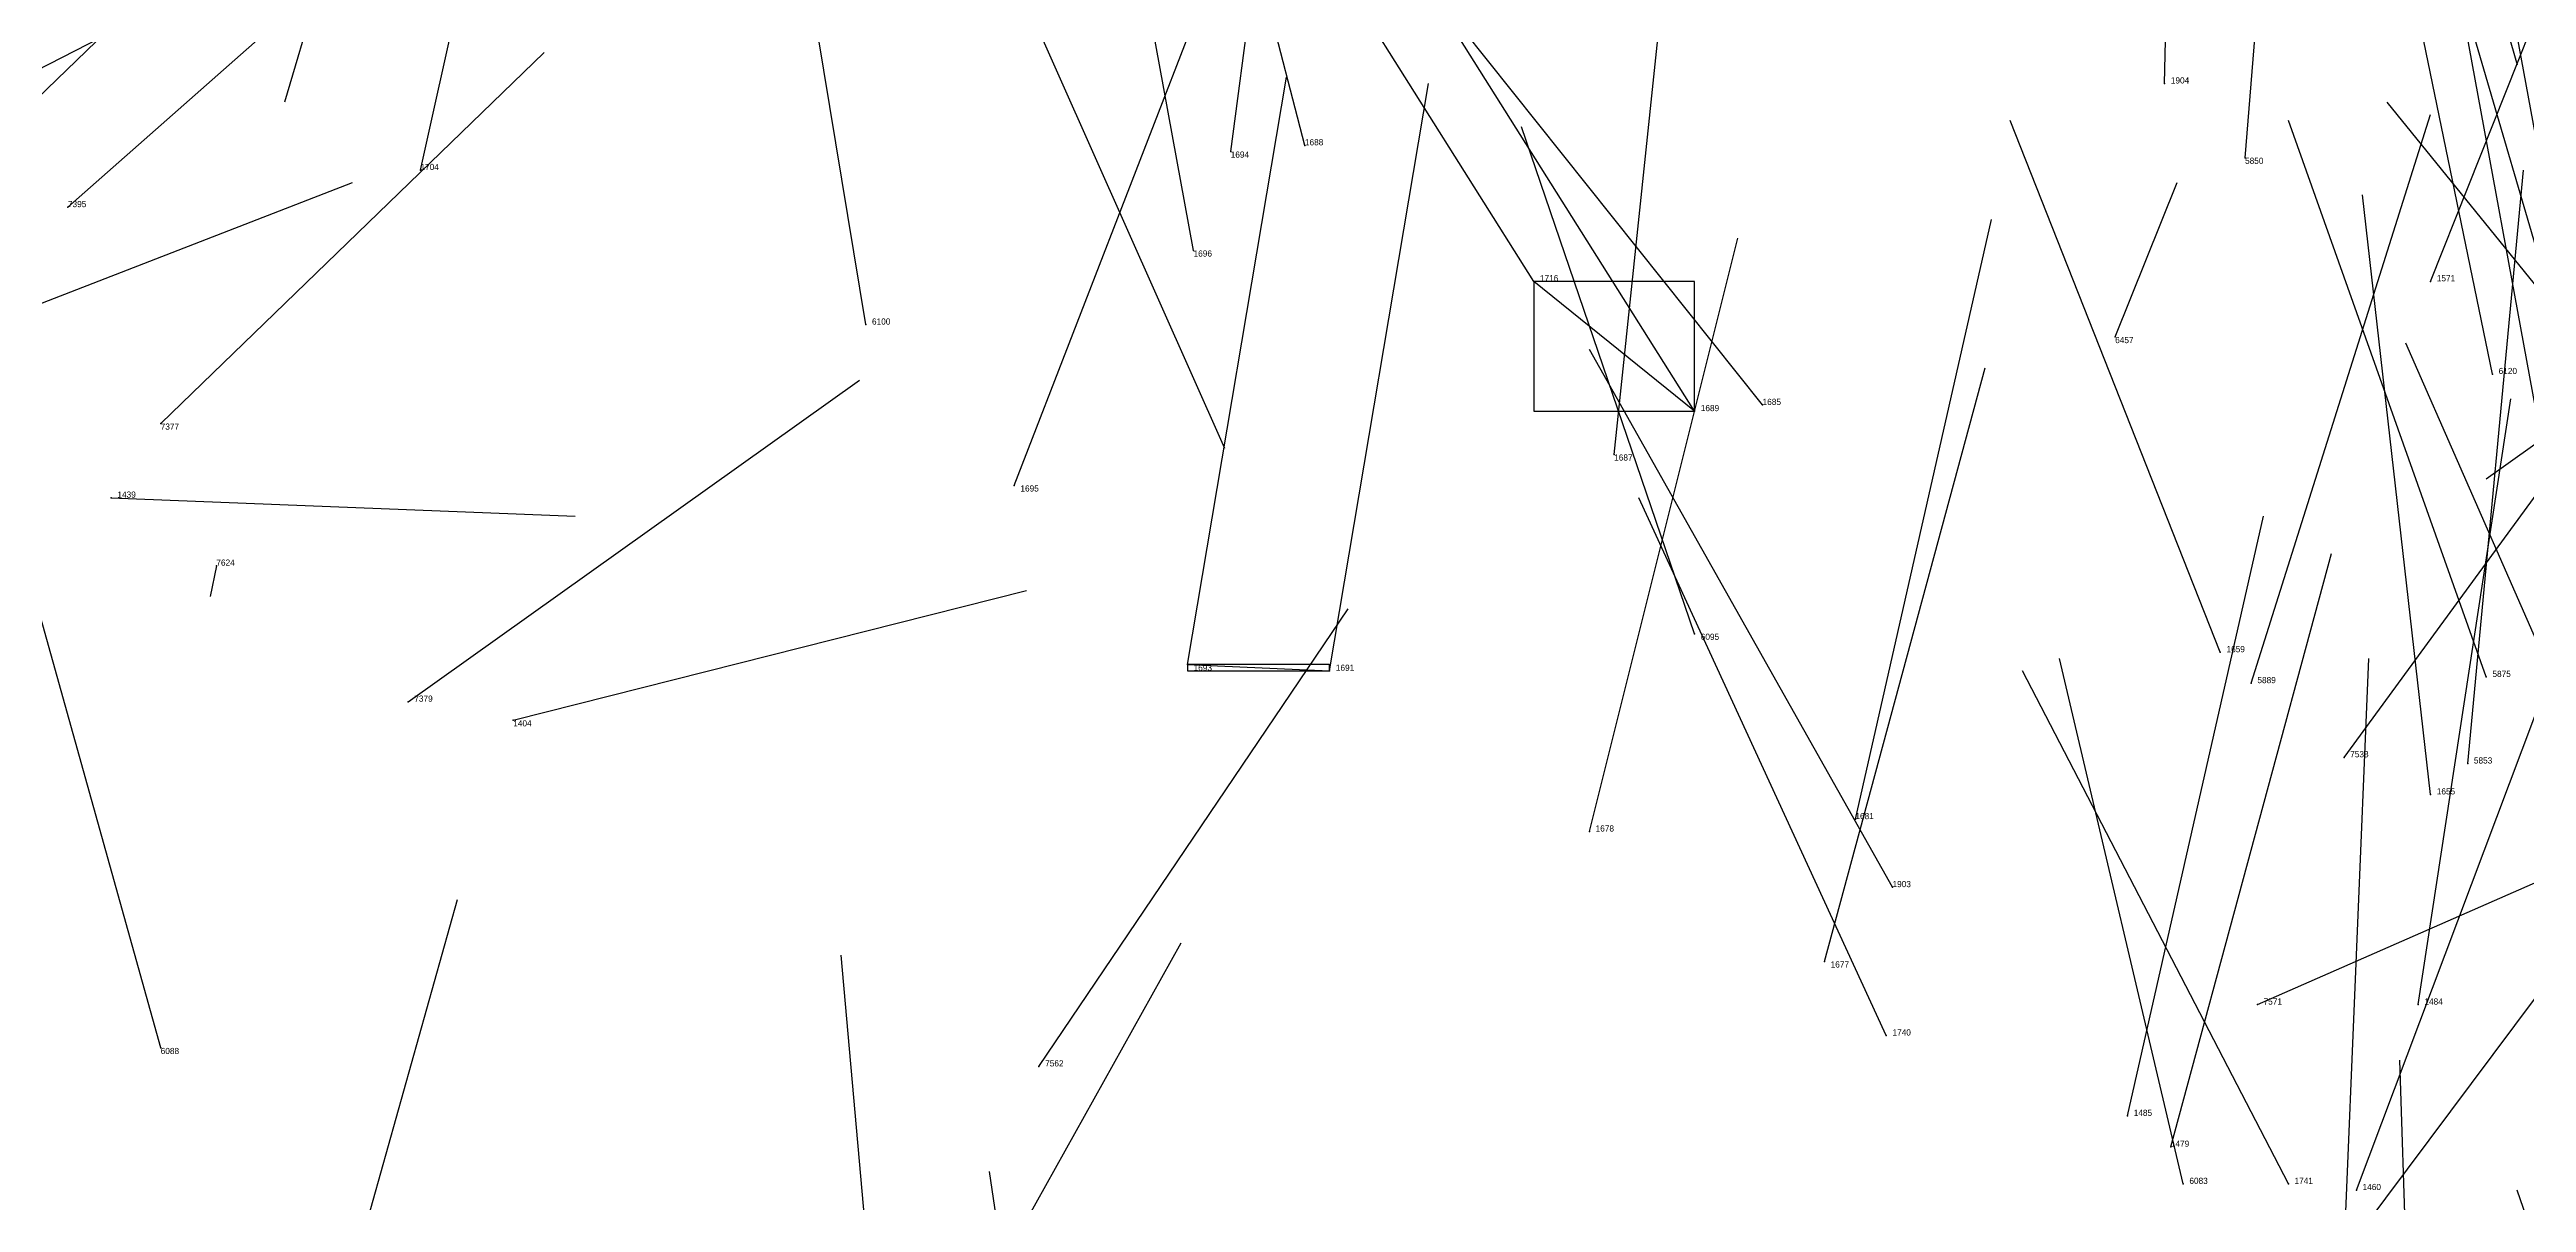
# Model space of a CAD drawing. Extents: x 59.1 to 70.8, y 600.3 to 605.1.
# Drawn here: x 67.064 to 67.4645, y 603.962 to 604.1485 of the extents above; entities that cross this region are included whole.
import ezdxf

# ---------------------------------------------------------------- set-up
doc = ezdxf.new("R2010")
doc.units = 0
for name, color, linetype in [('Clients', 3, 'CONTINUOUS'), ('Facilities', 3, 'CONTINUOUS'), ('Facilities_lines', 3, 'CONTINUOUS'), ('Min_max_boxes', 1, 'CONTINUOUS'), ('Normals', 1, 'CONTINUOUS'), ('Source_points', 5, 'CONTINUOUS'), ('Text', 3, 'CONTINUOUS')]:
    doc.layers.add(name, color=color, linetype=linetype)

msp = doc.modelspace()

# ---------------------------------------------------------------- linework, layer by layer
at = {"layer": 'Clients', "color": 5}
for p in [(67.304, 604.111, 452.689), (67.271, 604.048, 452.755)]:
    msp.add_point(p, dxfattribs=at)
at = {"layer": 'Facilities', "color": 3}
for p in [(67.406, 604.143, 449.099), (67.255, 604.132, 452.87), (67.267, 604.133, 452.758), (67.419, 604.131, 453.265), (67.124, 604.129, 452.946), (67.067, 604.123, 460.377), (67.249, 604.116, 452.742), (67.449, 604.111, 453.047), (67.196, 604.104, 457.936), (67.398, 604.102, 455.915), (67.459, 604.096, 453.783), (67.33, 604.09, 452.674), (67.341, 604.091, 452.624), (67.082, 604.088, 460.72), (67.317, 604.083, 452.77), (67.22, 604.078, 452.817), (67.074, 604.076, 451.958), (67.091, 604.065, 458.821), (67.33, 604.054, 457.886), (67.415, 604.051, 452.49), (67.248, 604.049, 452.734), (67.42, 604.046, 453.329), (67.458, 604.047, 453.43), (67.122, 604.043, 460.6), (67.139, 604.04, 451.528), (67.435, 604.034, 462.338), (67.455, 604.033, 453.288), (67.449, 604.028, 452.423), (67.313, 604.022, 452.69), (67.356, 604.024, 452.711), (67.362, 604.013, 449.088), (67.351, 604.001, 452.623), (67.421, 603.994, 461.853), (67.447, 603.994, 452.58), (67.082, 603.987, 457.846), (67.361, 603.989, 449.123), (67.224, 603.984, 462.304), (67.4, 603.976, 452.569), (67.407, 603.971, 452.56), (67.409, 603.965, 457.888), (67.426, 603.965, 449.205), (67.437, 603.964, 452.44)]:
    msp.add_point(p, dxfattribs=at)
at = {"layer": 'Facilities_lines', "color": 3}
for p, q in [((67.33, 604.09, 452.674), (67.304, 604.111, 452.689)), ((67.248, 604.049, 452.734), (67.271, 604.048, 452.755))]:
    msp.add_line(p, q, dxfattribs=at)
at = {"layer": 'Min_max_boxes', "color": 1}
for p, q in [((67.33, 604.111, 452.674), (67.304, 604.111, 452.674)), ((67.304, 604.111, 452.674), (67.304, 604.09, 452.674)), ((67.33, 604.111, 452.689), (67.304, 604.111, 452.689)), ((67.304, 604.111, 452.689), (67.304, 604.09, 452.689)), ((67.304, 604.111, 452.674), (67.304, 604.111, 452.689)), ((67.33, 604.09, 452.674), (67.33, 604.111, 452.674)), ((67.33, 604.09, 452.689), (67.33, 604.111, 452.689)), ((67.33, 604.111, 452.674), (67.33, 604.111, 452.689)), ((67.304, 604.09, 452.674), (67.33, 604.09, 452.674)), ((67.304, 604.09, 452.689), (67.33, 604.09, 452.689)), ((67.304, 604.09, 452.674), (67.304, 604.09, 452.689)), ((67.33, 604.09, 452.674), (67.33, 604.09, 452.689)), ((67.271, 604.049, 452.734), (67.248, 604.049, 452.734)), ((67.248, 604.049, 452.734), (67.248, 604.048, 452.734)), ((67.271, 604.049, 452.755), (67.248, 604.049, 452.755)), ((67.248, 604.049, 452.755), (67.248, 604.048, 452.755)), ((67.248, 604.049, 452.734), (67.248, 604.049, 452.755)), ((67.248, 604.048, 452.734), (67.271, 604.048, 452.734)), ((67.248, 604.048, 452.755), (67.271, 604.048, 452.755)), ((67.248, 604.048, 452.734), (67.248, 604.048, 452.755)), ((67.271, 604.048, 452.734), (67.271, 604.049, 452.734)), ((67.271, 604.048, 452.755), (67.271, 604.049, 452.755)), ((67.271, 604.049, 452.734), (67.271, 604.049, 452.755)), ((67.271, 604.048, 452.734), (67.271, 604.048, 452.755))]:
    msp.add_line(p, q, dxfattribs=at)
at = {"layer": 'Normals', "color": 1}
for p, q in [((67.406, 604.143, 449.099), (67.408, 604.243, 449.09)), ((67.419, 604.131, 453.265), (67.427, 604.229, 453.249)), ((67.124, 604.129, 452.946), (67.145, 604.224, 452.924)), ((67.255, 604.132, 452.87), (67.267, 604.223, 452.83)), ((67.267, 604.133, 452.758), (67.246, 604.214, 452.703)), ((67.445, 604.209, 457.806), (67.463, 604.146, 457.73)), ((67.249, 604.116, 452.742), (67.233, 604.203, 452.695)), ((67.449, 604.111, 453.047), (67.486, 604.204, 453.054)), ((67.459, 604.096, 453.783), (67.439, 604.193, 453.771)), ((67.116, 604.187, 449.053), (67.102, 604.14, 449.14)), ((67.067, 604.123, 460.377), (67.136, 604.184, 460.338)), ((67.196, 604.104, 457.936), (67.183, 604.183, 457.995)), ((67.304, 604.111, 452.689), (67.258, 604.184, 452.638)), ((67.47, 604.103, 452.899), (67.446, 604.185, 452.951)), ((67.467, 604.085, 453.713), (67.449, 604.183, 453.7)), ((67.317, 604.083, 452.77), (67.327, 604.178, 452.741)), ((67.476, 604.08, 453.713), (67.458, 604.178, 453.7)), ((67.22, 604.078, 452.817), (67.256, 604.171, 452.809)), ((67.33, 604.09, 452.674), (67.284, 604.163, 452.623)), ((67.009, 604.118, 451.461), (67.087, 604.158, 451.509)), ((67.341, 604.091, 452.624), (67.286, 604.16, 452.577)), ((67.021, 604.101, 460.462), (67.078, 604.156, 460.4)), ((67.222, 604.156, 452.821), (67.254, 604.084, 452.883)), ((67.082, 604.088, 460.72), (67.144, 604.148, 460.669)), ((67.248, 604.049, 452.734), (67.264, 604.144, 452.706)), ((67.271, 604.048, 452.755), (67.287, 604.143, 452.727)), ((67.42, 604.046, 453.329), (67.449, 604.138, 453.304)), ((67.476, 604.098, 452.824), (67.442, 604.14, 452.908)), ((67.33, 604.054, 457.886), (67.302, 604.136, 457.935)), ((67.415, 604.051, 452.49), (67.381, 604.137, 452.452)), ((67.458, 604.047, 453.43), (67.426, 604.137, 453.4)), ((67.028, 604.094, 451.492), (67.113, 604.127, 451.534)), ((67.398, 604.102, 455.915), (67.408, 604.127, 456.011)), ((67.455, 604.033, 453.288), (67.464, 604.129, 453.26)), ((67.449, 604.028, 452.423), (67.438, 604.125, 452.402)), ((67.313, 604.022, 452.69), (67.337, 604.118, 452.674)), ((67.356, 604.024, 452.711), (67.378, 604.121, 452.7)), ((67.435, 604.034, 462.338), (67.492, 604.112, 462.363)), ((67.362, 604.013, 449.088), (67.313, 604.1, 449.093)), ((67.484, 604.012, 452.355), (67.445, 604.101, 452.329)), ((67.122, 604.043, 460.6), (67.195, 604.095, 460.555)), ((67.351, 604.001, 452.623), (67.377, 604.097, 452.612)), ((67.479, 604.094, 452.749), (67.458, 604.079, 452.846)), ((67.447, 603.994, 452.58), (67.462, 604.092, 452.571)), ((67.074, 604.076, 451.958), (67.149, 604.073, 452.024)), ((67.361, 603.989, 449.123), (67.321, 604.076, 449.154)), ((67.4, 603.976, 452.569), (67.422, 604.073, 452.561)), ((67.082, 603.987, 457.846), (67.06, 604.066, 457.903)), ((67.407, 603.971, 452.56), (67.433, 604.067, 452.552)), ((67.091, 604.065, 458.821), (67.09, 604.06, 458.921)), ((67.139, 604.04, 451.528), (67.222, 604.061, 451.58)), ((67.224, 603.984, 462.304), (67.274, 604.058, 462.348)), ((67.437, 603.964, 452.44), (67.472, 604.057, 452.433)), ((67.409, 603.965, 457.888), (67.389, 604.05, 457.936)), ((67.435, 603.954, 452.494), (67.439, 604.05, 452.465)), ((67.426, 603.965, 449.205), (67.383, 604.048, 449.24)), ((67.421, 603.994, 461.853), (67.503, 604.03, 461.898)), ((67.43, 603.947, 462.353), (67.489, 604.026, 462.37)), ((67.105, 603.922, 457.726), (67.13, 604.011, 457.764)), ((67.2, 603.912, 457.86), (67.192, 604.002, 457.904)), ((67.199, 603.918, 461.597), (67.247, 604.004, 461.615)), ((67.447, 603.897, 457.716), (67.444, 603.985, 457.763)), ((67.229, 603.88, 457.916), (67.216, 603.967, 457.963)), ((67.493, 603.877, 458.232), (67.463, 603.964, 458.271))]:
    msp.add_line(p, q, dxfattribs=at)
at = {"layer": 'Source_points', "color": 5}
for p in [(67.406, 604.143, 449.099), (67.255, 604.132, 452.87), (67.267, 604.133, 452.758), (67.419, 604.131, 453.265), (67.124, 604.129, 452.946), (67.067, 604.123, 460.377), (67.249, 604.116, 452.742), (67.304, 604.111, 452.689), (67.449, 604.111, 453.047), (67.196, 604.104, 457.936), (67.398, 604.102, 455.915), (67.459, 604.096, 453.783), (67.33, 604.09, 452.674), (67.341, 604.091, 452.624), (67.082, 604.088, 460.72), (67.317, 604.083, 452.77), (67.22, 604.078, 452.817), (67.074, 604.076, 451.958), (67.091, 604.065, 458.821), (67.33, 604.054, 457.886), (67.415, 604.051, 452.49), (67.248, 604.049, 452.734), (67.271, 604.048, 452.755), (67.42, 604.046, 453.329), (67.458, 604.047, 453.43), (67.122, 604.043, 460.6), (67.139, 604.04, 451.528), (67.435, 604.034, 462.338), (67.455, 604.033, 453.288), (67.449, 604.028, 452.423), (67.313, 604.022, 452.69), (67.356, 604.024, 452.711), (67.362, 604.013, 449.088), (67.351, 604.001, 452.623), (67.421, 603.994, 461.853), (67.447, 603.994, 452.58), (67.082, 603.987, 457.846), (67.361, 603.989, 449.123), (67.224, 603.984, 462.304), (67.4, 603.976, 452.569), (67.407, 603.971, 452.56), (67.409, 603.965, 457.888), (67.426, 603.965, 449.205), (67.437, 603.964, 452.44)]:
    msp.add_point(p, dxfattribs=at)

# ---------------------------------------------------------------- texts
at = {"layer": 'Text', "color": 3}
for s, p in [('1904', (67.407, 604.143, 449.099)), ('1688', (67.267, 604.133, 452.758)), ('1704', (67.124, 604.129, 452.946)), ('1694', (67.255, 604.131, 452.87)), ('5850', (67.419, 604.13, 453.265)), ('7395', (67.067, 604.123, 460.377)), ('1696', (67.249, 604.115, 452.742)), ('1716', (67.305, 604.111, 452.689)), ('1571', (67.45, 604.111, 453.047)), ('6100', (67.197, 604.104, 457.936)), ('6457', (67.398, 604.101, 455.915)), ('6120', (67.46, 604.096, 453.783)), ('1689', (67.331, 604.09, 452.674)), ('1685', (67.341, 604.091, 452.624)), ('7377', (67.082, 604.087, 460.72)), ('1687', (67.317, 604.082, 452.77)), ('1695', (67.221, 604.077, 452.817)), ('1439', (67.075, 604.076, 451.958)), ('7624', (67.091, 604.065, 458.821)), ('6095', (67.331, 604.053, 457.886)), ('1659', (67.416, 604.051, 452.49)), ('1693', (67.249, 604.048, 452.734)), ('1691', (67.272, 604.048, 452.755)), ('5889', (67.421, 604.046, 453.329)), ('5875', (67.459, 604.047, 453.43)), ('7379', (67.123, 604.043, 460.6)), ('1404', (67.139, 604.039, 451.528)), ('7538', (67.436, 604.034, 462.338)), ('5853', (67.456, 604.033, 453.288)), ('1655', (67.45, 604.028, 452.423)), ('1678', (67.314, 604.022, 452.69)), ('1681', (67.356, 604.024, 452.711)), ('1903', (67.362, 604.013, 449.088)), ('1677', (67.352, 604, 452.623)), ('7571', (67.422, 603.994, 461.853)), ('1484', (67.448, 603.994, 452.58)), ('1740', (67.362, 603.989, 449.123)), ('6088', (67.082, 603.986, 457.846)), ('7562', (67.225, 603.984, 462.304)), ('1485', (67.401, 603.976, 452.569)), ('1479', (67.407, 603.971, 452.56)), ('6083', (67.41, 603.965, 457.888)), ('1741', (67.427, 603.965, 449.205)), ('1460', (67.438, 603.964, 452.44))]:
    msp.add_text(s, height=0.001, dxfattribs=at).set_placement(p)

doc.saveas('drawing.dxf')
